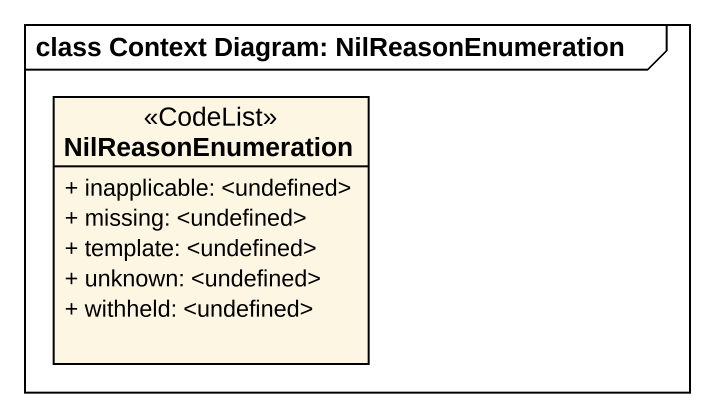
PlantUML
@startuml
mainframe class Context Diagram: NilReasonEnumeration
hide circle
hide empty members
skinparam classAttributeIconSize 0
class NilReasonEnumeration <<CodeList>> {
  + inapplicable: <undefined>
  + missing: <undefined>
  + template: <undefined>
  + unknown: <undefined>
  + withheld: <undefined>
}
@enduml
